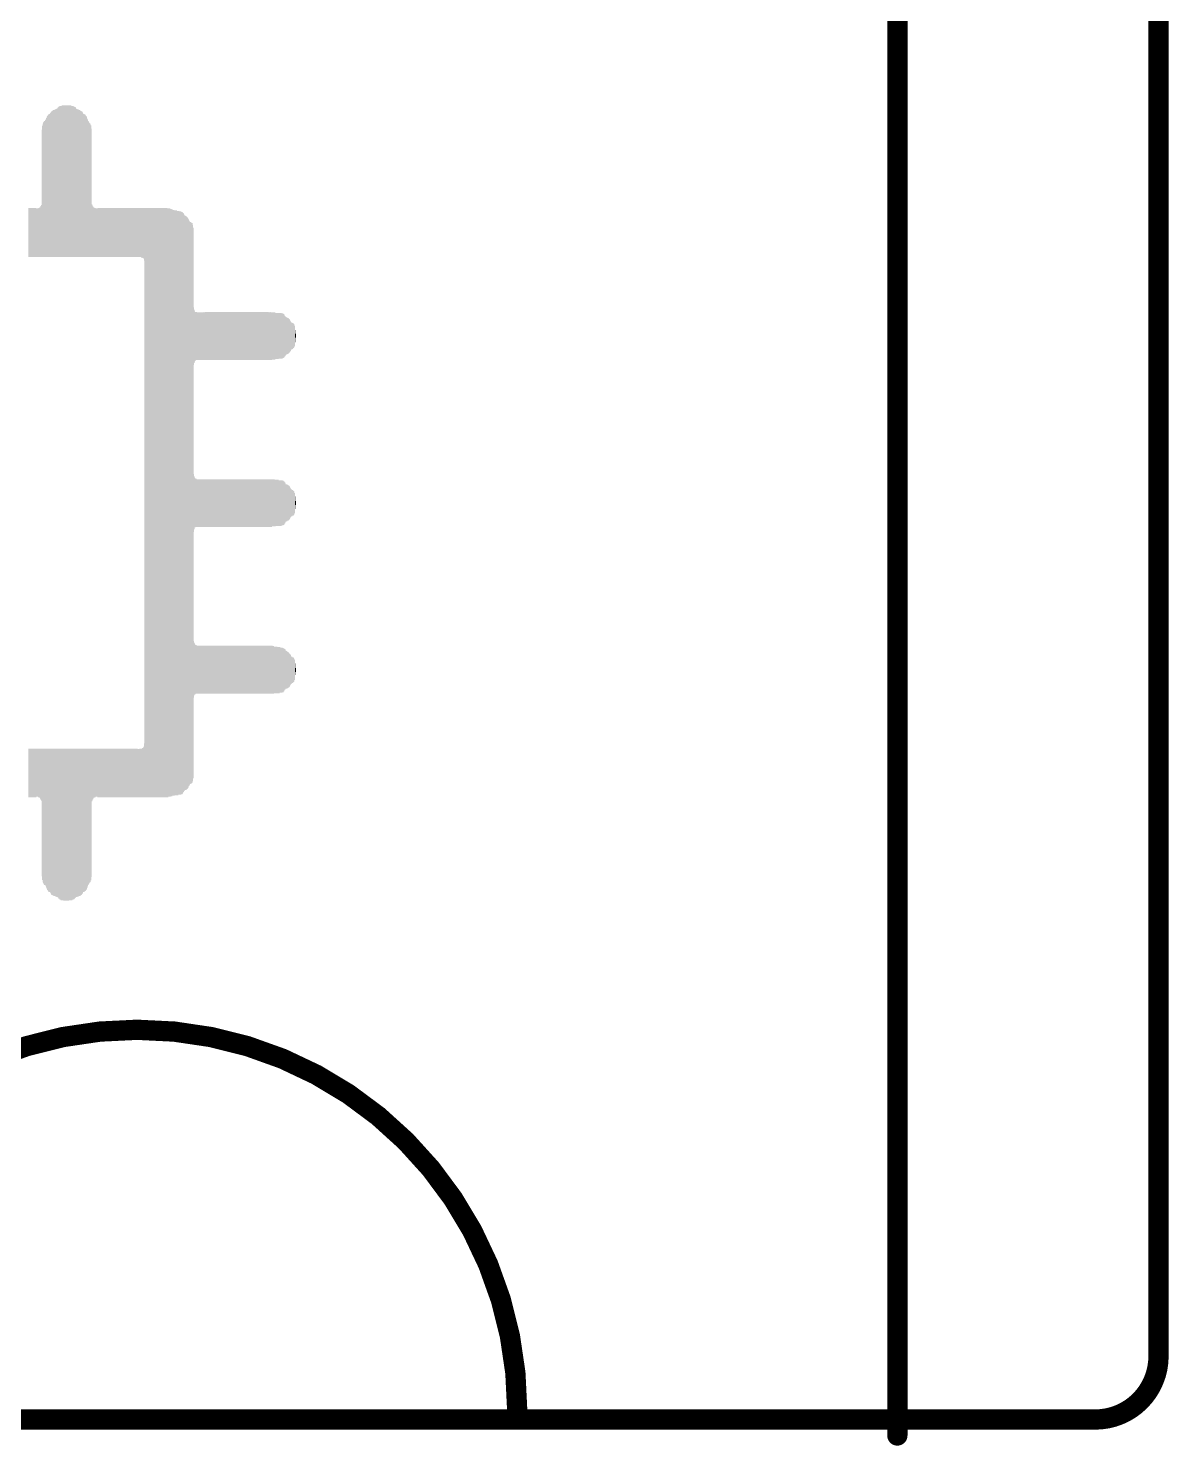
# Model space of a CAD drawing. Extents: x -10.8 to 30.8, y -20.5 to 42.1.
# Drawn here: x 7.98 to 30.84, y -20.52 to 7.87 of the extents above; entities that cross this region are included whole.
import ezdxf

# ---------------------------------------------------------------- set-up
doc = ezdxf.new("R2010")
doc.units = 0
doc.layers.add('20', color=7, linetype='CONTINUOUS')
doc.layers.add('22', color=253, linetype='CONTINUOUS')

# ---------------------------------------------------------------- blocks, each defined once
blk = doc.blocks.new('RECT')
blk.add_solid([(-0.5, -0.5), (0.5, -0.5), (-0.5, 0.5), (0.5, 0.5)])

msp = doc.modelspace()

# ---------------------------------------------------------------- linework, layer by layer
at = {"layer": '20', "const_width": 0.4064}
for points in [[(30.635, 40.27), (30.635, -18.73)], [(29.365, -20), (-8.095, -20)]]:
    msp.add_lwpolyline(points, dxfattribs=at)
at = {"layer": '20'}
for points, const_width in [([(29.365, -20, 0.4142), (30.635, -18.73)], 0.4064), ([(30.7366, -18.73, 1), (30.5334, -18.73)], 0.2032), ([(30.5334, -18.73, 1), (30.7366, -18.73)], 0.2032), ([(29.365, -19.8984, 1), (29.365, -20.1016)], 0.2032), ([(29.365, -20.1016, 1), (29.365, -19.8984)], 0.2032)]:
    msp.add_lwpolyline(points, format="xyb", dxfattribs=dict(at, const_width=const_width))
at = {"layer": '22', "const_width": 0.4064}
msp.add_lwpolyline([(25.4, -20.32), (25.4, 41.91)], dxfattribs=at)
at = {"layer": '22'}
for points, const_width in [([(17.78, -19.812, 1), (2.54, -19.812)], 0.4064), ([(25.2984, -20.32, 1), (25.5016, -20.32)], 0.2032)]:
    msp.add_lwpolyline(points, format="xyb", dxfattribs=dict(at, const_width=const_width))

# ---------------------------------------------------------------- block references
at = {"layer": '22', "yscale": 0.0102, "rotation": 270}
for p, xscale in [((8.5344, 4.7701), 2.9667), ((8.5446, 4.7701), 2.9667), ((8.5547, 4.7752), 2.9769), ((8.5649, 4.7752), 2.9769), ((8.575, 4.7854), 2.9972), ((8.5852, 4.7904), 3.0074), ((8.5954, 4.7955), 3.0175), ((8.6055, 4.7955), 3.0175), ((8.6157, 4.8006), 3.0277), ((8.6258, 4.8006), 3.0277), ((8.636, 4.8006), 3.0277), ((8.6462, 4.8006), 3.0277), ((8.6563, 4.8057), 3.0378), ((8.6665, 4.8057), 3.0378), ((8.6766, 4.8057), 3.0378), ((8.6868, 4.8057), 3.0378), ((8.697, 4.8057), 3.0378), ((8.7071, 4.8057), 3.0378), ((8.7173, 4.8057), 3.0378), ((8.7274, 4.8057), 3.0378), ((8.7376, 4.8057), 3.0378), ((8.7478, 4.8057), 3.0378), ((8.7579, 4.8057), 3.0378), ((8.7681, 4.8057), 3.0378), ((8.7782, 4.8057), 3.0378), ((8.7884, 4.8057), 3.0378), ((8.7986, 4.8057), 3.0378), ((8.8087, 4.8057), 3.0378), ((8.8189, 4.8057), 3.0378), ((8.829, 4.8057), 3.0378), ((8.8392, 4.8057), 3.0378), ((8.8494, 4.8006), 3.0277), ((8.8595, 4.8006), 3.0277), ((8.8697, 4.8006), 3.0277), ((8.8798, 4.8006), 3.0277), ((8.89, 4.7955), 3.0175), ((8.9002, 4.7955), 3.0175), ((8.9103, 4.7904), 3.0074), ((8.9205, 4.7904), 3.0074), ((8.9306, 4.7854), 2.9972), ((8.9408, 4.7752), 2.9769), ((8.951, 4.7701), 2.9667), ((8.9611, 4.7701), 2.9667), ((8.2804, 4.638), 2.7026), ((8.2906, 4.6431), 2.7127), ((8.3007, 4.6482), 2.7229), ((8.3109, 4.6482), 2.7229), ((8.321, 4.6584), 2.7432), ((8.3312, 4.6685), 2.7635), ((8.3414, 4.6787), 2.7838), ((8.3515, 4.6939), 2.8143), ((8.3617, 4.699), 2.8245), ((8.3718, 4.7092), 2.8448), ((8.382, 4.7142), 2.855), ((8.3922, 4.7193), 2.8651), ((8.4023, 4.7193), 2.8651), ((8.4125, 4.7244), 2.8753), ((8.4226, 4.7295), 2.8854), ((8.4328, 4.7396), 2.9058), ((8.443, 4.7447), 2.9159), ((8.4531, 4.7498), 2.9261), ((8.4633, 4.7549), 2.9362), ((8.4734, 4.7549), 2.9362), ((8.4836, 4.76), 2.9464), ((8.4938, 4.76), 2.9464), ((8.5039, 4.76), 2.9464), ((8.5141, 4.765), 2.9566), ((8.5242, 4.765), 2.9566), ((8.9713, 4.765), 2.9566), ((8.9814, 4.765), 2.9566), ((8.9916, 4.76), 2.9464), ((9.0018, 4.76), 2.9464), ((9.0119, 4.76), 2.9464), ((9.0221, 4.7549), 2.9362), ((9.0322, 4.7549), 2.9362), ((9.0424, 4.7498), 2.9261), ((9.0526, 4.7447), 2.9159), ((9.0627, 4.7447), 2.9159), ((9.0729, 4.7346), 2.8956), ((9.083, 4.7244), 2.8753), ((9.0932, 4.7193), 2.8651), ((9.1034, 4.7193), 2.8651), ((9.1135, 4.7142), 2.855), ((9.1237, 4.7142), 2.855), ((9.1338, 4.7041), 2.8346), ((9.144, 4.699), 2.8245), ((9.1542, 4.6888), 2.8042), ((9.1643, 4.6736), 2.7737), ((9.1745, 4.6634), 2.7534), ((9.1846, 4.6482), 2.7229), ((9.1948, 4.6431), 2.7127), ((9.205, 4.633), 2.6924), ((9.2151, 4.6279), 2.6822), ((8.2499, 4.5618), 2.5502), ((8.2601, 4.6025), 2.6314), ((8.2702, 4.6228), 2.6721), ((9.2253, 4.6177), 2.6619), ((9.2354, 4.6076), 2.6416), ((9.2456, 4.572), 2.5705), ((7.9858, 3.7795), 0.9855), ((7.9959, 3.7795), 0.9855), ((8.0061, 3.7795), 0.9855), ((8.0162, 3.7795), 0.9855), ((8.0264, 3.7795), 0.9855), ((8.0366, 3.7795), 0.9855), ((8.0467, 3.7795), 0.9855), ((8.0569, 3.7795), 0.9855), ((8.067, 3.7795), 0.9855), ((8.0772, 3.7795), 0.9855), ((8.0874, 3.7795), 0.9855), ((8.0975, 3.7795), 0.9855), ((8.1077, 3.7795), 0.9855), ((8.1178, 3.7795), 0.9855), ((8.128, 3.7795), 0.9855), ((8.1382, 3.7744), 0.9754), ((8.1483, 3.7744), 0.9754), ((8.1585, 3.7744), 0.9754), ((8.1686, 3.7744), 0.9754), ((8.1788, 3.7744), 0.9754), ((8.189, 3.7795), 0.9855), ((8.1991, 3.7795), 0.9855), ((8.2093, 3.7846), 0.9957), ((8.2194, 3.7846), 0.9957), ((8.2296, 3.7998), 1.0262), ((8.2398, 3.81), 1.0465), ((9.2558, 3.8151), 1.0566), ((9.2659, 3.8049), 1.0363), ((9.2761, 3.7948), 1.016), ((9.2862, 3.7846), 0.9957), ((9.2964, 3.7846), 0.9957), ((9.3066, 3.7795), 0.9855), ((9.3167, 3.7795), 0.9855), ((9.3269, 3.7795), 0.9855), ((9.337, 3.7744), 0.9754), ((9.3472, 3.7744), 0.9754), ((9.3574, 3.7744), 0.9754), ((9.3675, 3.7744), 0.9754), ((9.3777, 3.7795), 0.9855), ((9.3878, 3.7795), 0.9855), ((9.398, 3.7795), 0.9855), ((9.4082, 3.7795), 0.9855), ((9.4183, 3.7795), 0.9855), ((9.4285, 3.7795), 0.9855), ((9.4386, 3.7795), 0.9855), ((9.4488, 3.7795), 0.9855), ((9.459, 3.7795), 0.9855), ((9.4691, 3.7795), 0.9855), ((9.4793, 3.7795), 0.9855), ((9.4894, 3.7795), 0.9855), ((9.4996, 3.7795), 0.9855), ((9.5098, 3.7795), 0.9855), ((9.5199, 3.7795), 0.9855), ((9.5301, 3.7795), 0.9855), ((9.5402, 3.7795), 0.9855), ((9.5504, 3.7795), 0.9855), ((9.5606, 3.7795), 0.9855), ((9.5707, 3.7795), 0.9855), ((9.5809, 3.7795), 0.9855), ((9.591, 3.7795), 0.9855), ((9.6012, 3.7795), 0.9855), ((9.6114, 3.7795), 0.9855), ((9.6215, 3.7795), 0.9855), ((9.6317, 3.7795), 0.9855), ((9.6418, 3.7795), 0.9855), ((9.652, 3.7795), 0.9855), ((9.6622, 3.7795), 0.9855), ((9.6723, 3.7795), 0.9855), ((9.6825, 3.7795), 0.9855), ((9.6926, 3.7795), 0.9855), ((9.7028, 3.7795), 0.9855), ((9.713, 3.7795), 0.9855), ((9.7231, 3.7795), 0.9855), ((9.7333, 3.7795), 0.9855), ((9.7434, 3.7795), 0.9855), ((9.7536, 3.7795), 0.9855), ((9.7638, 3.7795), 0.9855), ((9.7739, 3.7795), 0.9855), ((9.7841, 3.7795), 0.9855), ((9.7942, 3.7795), 0.9855), ((9.8044, 3.7795), 0.9855), ((9.8146, 3.7795), 0.9855), ((9.8247, 3.7795), 0.9855), ((9.8349, 3.7795), 0.9855), ((9.845, 3.7795), 0.9855), ((9.8552, 3.7795), 0.9855), ((9.8654, 3.7795), 0.9855), ((9.8755, 3.7795), 0.9855), ((9.8857, 3.7795), 0.9855), ((9.8958, 3.7795), 0.9855), ((9.906, 3.7795), 0.9855), ((9.9162, 3.7795), 0.9855), ((9.9263, 3.7795), 0.9855), ((9.9365, 3.7795), 0.9855), ((9.9466, 3.7795), 0.9855), ((9.9568, 3.7795), 0.9855), ((9.967, 3.7795), 0.9855), ((9.9771, 3.7795), 0.9855), ((9.9873, 3.7795), 0.9855), ((9.9974, 3.7795), 0.9855), ((10.0076, 3.7795), 0.9855), ((10.0178, 3.7795), 0.9855), ((10.0279, 3.7795), 0.9855), ((10.0381, 3.7795), 0.9855), ((10.0482, 3.7795), 0.9855), ((10.0584, 3.7795), 0.9855), ((10.0686, 3.7795), 0.9855), ((10.0787, 3.7795), 0.9855), ((10.0889, 3.7795), 0.9855), ((10.099, 3.7795), 0.9855), ((10.1092, 3.7795), 0.9855), ((10.1194, 3.7795), 0.9855), ((10.1295, 3.7795), 0.9855), ((10.1397, 3.7795), 0.9855), ((10.1498, 3.7795), 0.9855), ((10.16, 3.7795), 0.9855), ((10.1702, 3.7795), 0.9855), ((10.1803, 3.7795), 0.9855), ((10.1905, 3.7795), 0.9855), ((10.2006, 3.7795), 0.9855), ((10.2108, 3.7795), 0.9855), ((10.221, 3.7795), 0.9855), ((10.2311, 3.7795), 0.9855), ((10.2413, 3.7744), 0.9957), ((10.2514, 3.7744), 0.9957), ((10.2616, 3.7744), 0.9957), ((10.2718, 3.7694), 1.0058), ((10.2819, 3.7694), 1.0058), ((10.2921, 3.7643), 1.016), ((10.3022, 3.744), 1.0566), ((10.3124, -1.6307), 11.8059), ((10.3226, -1.6307), 11.8059), ((10.3327, -1.6307), 11.8059), ((10.3429, -1.6307), 11.8059), ((10.353, -1.6307), 11.8059), ((10.3632, -1.6307), 11.8059), ((10.3734, -1.6307), 11.8059), ((10.3835, -1.6307), 11.8059), ((10.3937, -1.6307), 11.8059), ((10.4038, -1.6307), 11.8059), ((10.414, -1.6307), 11.8059), ((10.4242, -1.6307), 11.8059), ((10.4343, -1.6307), 11.8059), ((10.4445, -1.6307), 11.8059), ((10.4546, -1.6307), 11.8059), ((10.4648, -1.6307), 11.8059), ((10.475, -1.6307), 11.8059), ((10.4851, -1.6307), 11.8059), ((10.4953, -1.6307), 11.8059), ((10.5054, -1.6307), 11.8059), ((10.5156, -1.6307), 11.8059), ((10.5258, -1.6307), 11.8059), ((10.5359, -1.6307), 11.8059), ((10.5461, -1.6307), 11.8059), ((10.5562, -1.6307), 11.8059), ((10.5664, -1.6307), 11.8059), ((10.5766, -1.6307), 11.8059), ((10.5867, -1.6307), 11.8059), ((10.5969, -1.6307), 11.8059), ((10.607, -1.6307), 11.8059), ((10.6172, -1.6307), 11.8059), ((10.6274, -1.6307), 11.8059), ((10.6375, -1.6307), 11.8059), ((10.6477, -1.6307), 11.8059), ((10.6578, -1.6307), 11.8059), ((10.668, -1.6307), 11.8059), ((10.6782, -1.6307), 11.8059), ((10.6883, -1.6307), 11.8059), ((10.6985, -1.6307), 11.8059), ((10.7086, -1.6307), 11.8059), ((10.7188, -1.6307), 11.8059), ((10.729, -1.6307), 11.8059), ((10.7391, -1.6307), 11.8059), ((10.7493, -1.6307), 11.8059), ((10.7594, -1.6307), 11.8059), ((10.7696, -1.6358), 11.7958), ((10.7798, -1.6358), 11.7958), ((10.7899, -1.6307), 11.7856), ((10.8001, -1.6307), 11.7856), ((10.8102, -1.6307), 11.7856), ((10.8204, -1.6307), 11.7856), ((10.8306, -1.6358), 11.7754), ((10.8407, -1.6307), 11.7653), ((10.8509, -1.6307), 11.7653), ((10.861, -1.6358), 11.7551), ((10.8712, -1.6307), 11.745), ((10.8814, -1.6358), 11.7348), ((10.8915, -1.6358), 11.7348), ((10.9017, -1.6358), 11.7348), ((10.9118, -1.6408), 11.7246), ((10.922, -1.6358), 11.7145), ((10.9322, -1.6358), 11.7145), ((10.9423, -1.6358), 11.7145), ((10.9525, -1.6358), 11.7145), ((10.9626, -1.6408), 11.7043), ((10.9728, -1.6408), 11.7043), ((10.983, -1.6408), 11.7043), ((10.9931, -1.6358), 11.6942), ((11.0033, -1.6358), 11.6942), ((11.0134, -1.6408), 11.684), ((11.0236, -1.6408), 11.684), ((11.0338, -1.6408), 11.684), ((11.0439, -1.6358), 11.6738), ((11.0541, -1.6408), 11.6637), ((11.0642, -1.6408), 11.6637), ((11.0744, -1.6408), 11.6434), ((11.0846, -1.6358), 11.6129), ((11.0947, -1.6358), 11.5926), ((11.1049, -1.6358), 11.5519), ((11.115, -1.6408), 11.5214), ((11.1252, -1.6358), 11.5113), ((11.1354, -1.6408), 11.5011), ((11.1455, -1.6358), 11.491), ((11.1557, -1.6408), 11.4808), ((11.1658, -1.6408), 11.4605), ((11.176, -1.6408), 11.4402), ((11.1862, -1.6408), 11.3995), ((11.1963, -1.6358), 11.3487), ((11.2065, -1.6408), 11.3182), ((11.2166, -1.6408), 11.2776), ((11.2268, -1.6408), 11.2573), ((11.237, -1.6358), 11.2471), ((11.2471, -1.6408), 11.237), ((11.2573, -1.6358), 11.2268), ((11.2674, -1.6358), 11.2065), ((11.2776, -1.6408), 11.1354), ((11.2878, -1.6408), 11.0338), ((11.2979, 1.7018), 1.1582), ((11.3081, 1.6967), 1.0668), ((11.3182, 1.6967), 1.0058), ((11.3284, 1.7018), 0.9754), ((11.3386, 1.7018), 0.9754), ((11.3487, 1.7069), 0.9652), ((11.3589, 1.7069), 0.9652), ((11.369, 1.7018), 0.955), ((11.3792, 1.7018), 0.955), ((11.3894, 1.7018), 0.955), ((11.3995, 1.7018), 0.955), ((11.4097, 1.7018), 0.955), ((11.4198, 1.7018), 0.955), ((11.43, 1.7018), 0.955), ((11.4402, 1.7018), 0.955), ((11.4503, 1.7018), 0.955), ((11.4605, 1.7018), 0.955), ((11.4706, 1.7018), 0.955), ((11.4808, 1.7018), 0.955), ((11.491, 1.7069), 0.9652), ((11.5011, 1.7018), 0.955), ((11.5113, 1.7018), 0.955), ((11.5214, 1.7069), 0.9652), ((11.5316, 1.7069), 0.9652), ((11.5418, 1.7069), 0.9652), ((11.5519, 1.7069), 0.9652), ((11.5621, 1.7069), 0.9652), ((11.5722, 1.7069), 0.9652), ((11.5824, 1.7069), 0.9652), ((11.5926, 1.7069), 0.9652), ((11.6027, 1.7069), 0.9652), ((11.6129, 1.7069), 0.9652), ((11.623, 1.7069), 0.9652), ((11.6332, 1.7069), 0.9652), ((11.6434, 1.7069), 0.9652), ((11.6535, 1.7069), 0.9652), ((11.6637, 1.7069), 0.9652), ((11.6738, 1.7069), 0.9652), ((11.684, 1.7069), 0.9652), ((11.6942, 1.7069), 0.9652), ((11.7043, 1.7069), 0.9652), ((11.7145, 1.7069), 0.9652), ((11.7246, 1.7069), 0.9652), ((11.7348, 1.7069), 0.9652), ((11.745, 1.7069), 0.9652), ((11.7551, 1.7069), 0.9652), ((11.7653, 1.7069), 0.9652), ((11.7754, 1.7069), 0.9652), ((11.7856, 1.7069), 0.9652), ((11.7958, 1.7069), 0.9652), ((11.8059, 1.7069), 0.9652), ((11.8161, 1.7069), 0.9652), ((11.8262, 1.7069), 0.9652), ((11.8364, 1.7069), 0.9652), ((11.8466, 1.7069), 0.9652), ((11.8567, 1.7069), 0.9652), ((11.8669, 1.7069), 0.9652), ((11.877, 1.7069), 0.9652), ((11.8872, 1.7069), 0.9652), ((11.8974, 1.7069), 0.9652), ((11.9075, 1.7069), 0.9652), ((11.9177, 1.7069), 0.9652), ((11.9278, 1.7069), 0.9652), ((11.938, 1.7069), 0.9652), ((11.9482, 1.7069), 0.9652), ((11.9583, 1.7069), 0.9652), ((11.9685, 1.7069), 0.9652), ((11.9786, 1.7069), 0.9652), ((11.9888, 1.7069), 0.9652), ((11.999, 1.7069), 0.9652), ((12.0091, 1.7069), 0.9652), ((12.0193, 1.7069), 0.9652), ((12.0294, 1.7069), 0.9652), ((12.0396, 1.7069), 0.9652), ((12.0498, 1.7069), 0.9652), ((12.0599, 1.7069), 0.9652), ((12.0701, 1.7069), 0.9652), ((12.0802, 1.7069), 0.9652), ((12.0904, 1.7069), 0.9652), ((12.1006, 1.7069), 0.9652), ((12.1107, 1.7069), 0.9652), ((12.1209, 1.7069), 0.9652), ((12.131, 1.7069), 0.9652), ((12.1412, 1.7069), 0.9652), ((12.1514, 1.7069), 0.9652), ((12.1615, 1.7069), 0.9652), ((12.1717, 1.7069), 0.9652), ((12.1818, 1.7069), 0.9652), ((12.192, 1.7069), 0.9652), ((12.2022, 1.7069), 0.9652), ((12.2123, 1.7069), 0.9652), ((12.2225, 1.7069), 0.9652), ((12.2326, 1.7069), 0.9652), ((12.2428, 1.7069), 0.9652), ((12.253, 1.7069), 0.9652), ((12.2631, 1.7069), 0.9652), ((12.2733, 1.7069), 0.9652), ((12.2834, 1.7069), 0.9652), ((12.2936, 1.7069), 0.9652), ((12.3038, 1.7069), 0.9652), ((12.3139, 1.7069), 0.9652), ((12.3241, 1.7069), 0.9652), ((12.3342, 1.7069), 0.9652), ((12.3444, 1.7069), 0.9652), ((12.3546, 1.7069), 0.9652), ((12.3647, 1.7069), 0.9652), ((12.3749, 1.7069), 0.9652), ((12.385, 1.7069), 0.9652), ((12.3952, 1.7069), 0.9652), ((12.4054, 1.7069), 0.9652), ((12.4155, 1.7069), 0.9652), ((12.4257, 1.7069), 0.9652), ((12.4358, 1.7069), 0.9652), ((12.446, 1.7069), 0.9652), ((12.4562, 1.7069), 0.9652), ((12.4663, 1.7069), 0.9652), ((12.4765, 1.7069), 0.9652), ((12.4866, 1.7069), 0.9652), ((12.4968, 1.7069), 0.9652), ((12.507, 1.7069), 0.9652), ((12.5171, 1.7069), 0.9652), ((12.5273, 1.7069), 0.9652), ((12.5374, 1.7069), 0.9652), ((12.5476, 1.7069), 0.9652), ((12.5578, 1.7069), 0.9652), ((12.5679, 1.7069), 0.9652), ((12.5781, 1.7069), 0.9652), ((12.5882, 1.7069), 0.9652), ((12.5984, 1.7069), 0.9652), ((12.6086, 1.7069), 0.9652), ((12.6187, 1.7069), 0.9652), ((12.6289, 1.7069), 0.9652), ((12.639, 1.7069), 0.9652), ((12.6492, 1.7069), 0.9652), ((12.6594, 1.7069), 0.9652), ((12.6695, 1.7069), 0.9652), ((12.6797, 1.7069), 0.9652), ((12.6898, 1.7069), 0.9652), ((12.7, 1.7069), 0.9652), ((12.7102, 1.7069), 0.9652), ((12.7203, 1.7069), 0.9652), ((12.7305, 1.7069), 0.9652), ((12.7406, 1.7069), 0.9652), ((12.7508, 1.7069), 0.9652), ((12.761, 1.7069), 0.9652), ((12.7711, 1.7069), 0.9652), ((12.7813, 1.7069), 0.9652), ((12.7914, 1.7069), 0.9652), ((12.8016, 1.7018), 0.955), ((12.8118, 1.7018), 0.955), ((12.8219, 1.7069), 0.9652), ((12.8321, 1.7069), 0.9652), ((12.8422, 1.7018), 0.955), ((12.8524, 1.7018), 0.955), ((12.8626, 1.7018), 0.955), ((12.8727, 1.7069), 0.9449), ((12.8829, 1.7069), 0.9449), ((12.893, 1.7069), 0.9449), ((12.9032, 1.7069), 0.9449), ((12.9134, 1.7069), 0.9449), ((12.9235, 1.7069), 0.9449), ((12.9337, 1.7069), 0.9246), ((12.9438, 1.7069), 0.9246), ((12.954, 1.7069), 0.9246), ((12.9642, 1.7069), 0.9246), ((12.9743, 1.7069), 0.9246), ((12.9845, 1.7069), 0.9246), ((12.9946, 1.7069), 0.9246), ((13.0048, 1.712), 0.9144), ((13.015, 1.712), 0.9144), ((13.0251, 1.712), 0.9144), ((13.0353, 1.712), 0.9144), ((13.0454, 1.712), 0.9144), ((13.0556, 1.712), 0.9144), ((13.0658, 1.7069), 0.9042), ((13.0759, 1.7069), 0.9042), ((13.0861, 1.712), 0.8941), ((13.0962, 1.7069), 0.8839), ((13.1064, 1.712), 0.8738), ((13.1166, 1.7069), 0.8433), ((13.1267, 1.7018), 0.8128), ((13.1369, 1.7018), 0.7925), ((13.147, 1.7069), 0.762), ((13.1572, 1.7069), 0.7417), ((13.1674, 1.7069), 0.7417), ((13.1775, 1.7069), 0.7214), ((13.1877, 1.7069), 0.7214), ((13.1978, 1.7069), 0.701), ((13.208, 1.7069), 0.6807), ((13.2182, 1.7069), 0.6604), ((13.2283, 1.7018), 0.6299), ((13.2385, 1.7018), 0.5893), ((13.2486, 1.7069), 0.5588), ((13.2588, 1.7069), 0.5385), ((13.269, 1.7069), 0.5385), ((13.2791, 1.7069), 0.5182), ((13.2893, 1.712), 0.508), ((13.2994, 1.712), 0.4877), ((13.3096, 1.712), 0.4674), ((13.3198, 1.7069), 0.4166), ((13.3299, 1.7018), 0.2438), ((13.3401, 1.712), 0.0813), ((11.2979, -1.6408), 1.1582), ((11.3081, -1.6358), 1.0668), ((11.3182, -1.6307), 0.9957), ((11.3284, -1.6358), 0.9855), ((11.3386, -1.6358), 0.9652), ((11.3487, -1.6358), 0.9652), ((11.3589, -1.6408), 0.955), ((11.369, -1.6408), 0.955), ((11.3792, -1.6408), 0.955), ((11.3894, -1.6408), 0.955), ((11.3995, -1.6408), 0.955), ((11.4097, -1.6408), 0.955), ((11.4198, -1.6408), 0.955), ((11.43, -1.6408), 0.955), ((11.4402, -1.6408), 0.955), ((11.4503, -1.6408), 0.955), ((11.4605, -1.6408), 0.955), ((11.4706, -1.6408), 0.955), ((11.4808, -1.6408), 0.955), ((11.491, -1.6408), 0.955), ((11.5011, -1.6408), 0.955), ((11.5113, -1.6408), 0.955), ((11.5214, -1.6408), 0.955), ((11.5316, -1.6408), 0.955), ((11.5418, -1.6408), 0.955), ((11.5519, -1.6408), 0.955), ((11.5621, -1.6408), 0.955), ((11.5722, -1.6408), 0.955), ((11.5824, -1.6408), 0.955), ((11.5926, -1.6408), 0.955), ((11.6027, -1.6408), 0.955), ((11.6129, -1.6408), 0.955), ((11.623, -1.6408), 0.955), ((11.6332, -1.6408), 0.955), ((11.6434, -1.6408), 0.955), ((11.6535, -1.6408), 0.955), ((11.6637, -1.6408), 0.955), ((11.6738, -1.6408), 0.955), ((11.684, -1.6408), 0.955), ((11.6942, -1.6408), 0.955), ((11.7043, -1.6408), 0.955), ((11.7145, -1.6408), 0.955), ((11.7246, -1.6408), 0.955), ((11.7348, -1.6408), 0.955), ((11.745, -1.6408), 0.955), ((11.7551, -1.6408), 0.955), ((11.7653, -1.6408), 0.955), ((11.7754, -1.6408), 0.955), ((11.7856, -1.6408), 0.955), ((11.7958, -1.6408), 0.955), ((11.8059, -1.6408), 0.955), ((11.8161, -1.6408), 0.955), ((11.8262, -1.6408), 0.955), ((11.8364, -1.6408), 0.955), ((11.8466, -1.6408), 0.955), ((11.8567, -1.6408), 0.955), ((11.8669, -1.6408), 0.955), ((11.877, -1.6408), 0.955), ((11.8872, -1.6408), 0.955), ((11.8974, -1.6408), 0.955), ((11.9075, -1.6408), 0.955), ((11.9177, -1.6408), 0.955), ((11.9278, -1.6408), 0.955), ((11.938, -1.6408), 0.955), ((11.9482, -1.6408), 0.955), ((11.9583, -1.6408), 0.955), ((11.9685, -1.6408), 0.955), ((11.9786, -1.6408), 0.955), ((11.9888, -1.6408), 0.955), ((11.999, -1.6408), 0.955), ((12.0091, -1.6408), 0.955), ((12.0193, -1.6408), 0.955), ((12.0294, -1.6408), 0.955), ((12.0396, -1.6408), 0.955), ((12.0498, -1.6408), 0.955), ((12.0599, -1.6408), 0.955), ((12.0701, -1.6408), 0.955), ((12.0802, -1.6408), 0.955), ((12.0904, -1.6408), 0.955), ((12.1006, -1.6408), 0.955), ((12.1107, -1.6408), 0.955), ((12.1209, -1.6408), 0.955), ((12.131, -1.6408), 0.955), ((12.1412, -1.6408), 0.955), ((12.1514, -1.6408), 0.955), ((12.1615, -1.6408), 0.955), ((12.1717, -1.6408), 0.955), ((12.1818, -1.6408), 0.955), ((12.192, -1.6408), 0.955), ((12.2022, -1.6408), 0.955), ((12.2123, -1.6408), 0.955), ((12.2225, -1.6408), 0.955), ((12.2326, -1.6408), 0.955), ((12.2428, -1.6408), 0.955), ((12.253, -1.6408), 0.955), ((12.2631, -1.6408), 0.955), ((12.2733, -1.6408), 0.955), ((12.2834, -1.6408), 0.955), ((12.2936, -1.6408), 0.955), ((12.3038, -1.6408), 0.955), ((12.3139, -1.6408), 0.955), ((12.3241, -1.6408), 0.955), ((12.3342, -1.6408), 0.955), ((12.3444, -1.6408), 0.955), ((12.3546, -1.6408), 0.955), ((12.3647, -1.6408), 0.955), ((12.3749, -1.6408), 0.955), ((12.385, -1.6408), 0.955), ((12.3952, -1.6408), 0.955), ((12.4054, -1.6408), 0.955), ((12.4155, -1.6408), 0.955), ((12.4257, -1.6408), 0.955), ((12.4358, -1.6408), 0.955), ((12.446, -1.6408), 0.955), ((12.4562, -1.6408), 0.955), ((12.4663, -1.6408), 0.955), ((12.4765, -1.6408), 0.955), ((12.4866, -1.6408), 0.955), ((12.4968, -1.6408), 0.955), ((12.507, -1.6408), 0.955), ((12.5171, -1.6408), 0.955), ((12.5273, -1.6408), 0.955), ((12.5374, -1.6408), 0.955), ((12.5476, -1.6408), 0.955), ((12.5578, -1.6408), 0.955), ((12.5679, -1.6408), 0.955), ((12.5781, -1.6408), 0.955), ((12.5882, -1.6408), 0.955), ((12.5984, -1.6408), 0.955), ((12.6086, -1.6408), 0.955), ((12.6187, -1.6408), 0.955), ((12.6289, -1.6408), 0.955), ((12.639, -1.6408), 0.955), ((12.6492, -1.6408), 0.955), ((12.6594, -1.6408), 0.955), ((12.6695, -1.6408), 0.955), ((12.6797, -1.6408), 0.955), ((12.6898, -1.6408), 0.955), ((12.7, -1.6408), 0.955), ((12.7102, -1.6408), 0.955), ((12.7203, -1.6408), 0.955), ((12.7305, -1.6408), 0.955), ((12.7406, -1.6408), 0.955), ((12.7508, -1.6408), 0.955), ((12.761, -1.6408), 0.955), ((12.7711, -1.6408), 0.955), ((12.7813, -1.6408), 0.955), ((12.7914, -1.6408), 0.955), ((12.8016, -1.6408), 0.955), ((12.8118, -1.6408), 0.955), ((12.8219, -1.6408), 0.955), ((12.8321, -1.6408), 0.955), ((12.8422, -1.6408), 0.955), ((12.8524, -1.6408), 0.955), ((12.8626, -1.6408), 0.955), ((12.8727, -1.6358), 0.9449), ((12.8829, -1.6358), 0.9449), ((12.893, -1.6358), 0.9449), ((12.9032, -1.6358), 0.9449), ((12.9134, -1.6358), 0.9449), ((12.9235, -1.6408), 0.9347), ((12.9337, -1.6408), 0.9347), ((12.9438, -1.6358), 0.9246), ((12.954, -1.6358), 0.9246), ((12.9642, -1.6358), 0.9246), ((12.9743, -1.6358), 0.9246), ((12.9845, -1.6358), 0.9246), ((12.9946, -1.6358), 0.9246), ((13.0048, -1.6408), 0.9144), ((13.015, -1.6408), 0.9144), ((13.0251, -1.6408), 0.9144), ((13.0353, -1.6408), 0.9144), ((13.0454, -1.6408), 0.9144), ((13.0556, -1.6408), 0.9144), ((13.0658, -1.6358), 0.9042), ((13.0759, -1.6358), 0.9042), ((13.0861, -1.6408), 0.8941), ((13.0962, -1.6358), 0.8839), ((13.1064, -1.6408), 0.8738), ((13.1166, -1.6358), 0.8433), ((13.1267, -1.6358), 0.823), ((13.1369, -1.6358), 0.7823), ((13.147, -1.6408), 0.7518), ((13.1572, -1.6358), 0.7417), ((13.1674, -1.6408), 0.7315), ((13.1775, -1.6358), 0.7214), ((13.1877, -1.6408), 0.7112), ((13.1978, -1.6358), 0.701), ((13.208, -1.6358), 0.6807), ((13.2182, -1.6358), 0.6604), ((13.2283, -1.6358), 0.6198), ((13.2385, -1.6358), 0.5791), ((13.2486, -1.6408), 0.5486), ((13.2588, -1.6358), 0.5385), ((13.269, -1.6408), 0.5283), ((13.2791, -1.6358), 0.5182), ((13.2893, -1.6408), 0.508), ((13.2994, -1.6408), 0.4877), ((13.3096, -1.6408), 0.4674), ((13.3198, -1.6408), 0.4064), ((13.3299, -1.6358), 0.254), ((13.3401, -1.6408), 0.0813), ((11.2979, -4.9733), 1.1379), ((11.3081, -4.9632), 1.0566), ((11.3182, -4.9632), 1.016), ((11.3284, -4.9733), 0.9957), ((11.3386, -4.9733), 0.9754), ((11.3487, -4.9733), 0.9754), ((11.3589, -4.9784), 0.9652), ((11.369, -4.9784), 0.9652), ((11.3792, -4.9784), 0.9652), ((11.3894, -4.9784), 0.9652), ((11.3995, -4.9784), 0.9652), ((11.4097, -4.9784), 0.9652), ((11.4198, -4.9784), 0.9652), ((11.43, -4.9784), 0.9652), ((11.4402, -4.9784), 0.9652), ((11.4503, -4.9784), 0.9652), ((11.4605, -4.9784), 0.9652), ((11.4706, -4.9784), 0.9652), ((11.4808, -4.9784), 0.9652), ((11.491, -4.9784), 0.9652), ((11.5011, -4.9784), 0.9652), ((11.5113, -4.9784), 0.9652), ((11.5214, -4.9784), 0.9652), ((11.5316, -4.9784), 0.9652), ((11.5418, -4.9784), 0.9652), ((11.5519, -4.9784), 0.9652), ((11.5621, -4.9784), 0.9652), ((11.5722, -4.9784), 0.9652), ((11.5824, -4.9784), 0.9652), ((11.5926, -4.9784), 0.9652), ((11.6027, -4.9784), 0.9652), ((11.6129, -4.9784), 0.9652), ((11.623, -4.9784), 0.9652), ((11.6332, -4.9784), 0.9652), ((11.6434, -4.9784), 0.9652), ((11.6535, -4.9784), 0.9652), ((11.6637, -4.9784), 0.9652), ((11.6738, -4.9784), 0.9652), ((11.684, -4.9784), 0.9652), ((11.6942, -4.9784), 0.9652), ((11.7043, -4.9784), 0.9652), ((11.7145, -4.9784), 0.9652), ((11.7246, -4.9784), 0.9652), ((11.7348, -4.9784), 0.9652), ((11.745, -4.9784), 0.9652), ((11.7551, -4.9784), 0.9652), ((11.7653, -4.9784), 0.9652), ((11.7754, -4.9784), 0.9652), ((11.7856, -4.9784), 0.9652), ((11.7958, -4.9784), 0.9652), ((11.8059, -4.9784), 0.9652), ((11.8161, -4.9784), 0.9652), ((11.8262, -4.9784), 0.9652), ((11.8364, -4.9784), 0.9652), ((11.8466, -4.9784), 0.9652), ((11.8567, -4.9784), 0.9652), ((11.8669, -4.9784), 0.9652), ((11.877, -4.9784), 0.9652), ((11.8872, -4.9784), 0.9652), ((11.8974, -4.9784), 0.9652), ((11.9075, -4.9784), 0.9652), ((11.9177, -4.9784), 0.9652), ((11.9278, -4.9784), 0.9652), ((11.938, -4.9784), 0.9652), ((11.9482, -4.9784), 0.9652), ((11.9583, -4.9784), 0.9652), ((11.9685, -4.9784), 0.9652), ((11.9786, -4.9784), 0.9652), ((11.9888, -4.9784), 0.9652), ((11.999, -4.9784), 0.9652), ((12.0091, -4.9784), 0.9652), ((12.0193, -4.9784), 0.9652), ((12.0294, -4.9784), 0.9652), ((12.0396, -4.9784), 0.9652), ((12.0498, -4.9784), 0.9652), ((12.0599, -4.9784), 0.9652), ((12.0701, -4.9784), 0.9652), ((12.0802, -4.9784), 0.9652), ((12.0904, -4.9784), 0.9652), ((12.1006, -4.9784), 0.9652), ((12.1107, -4.9784), 0.9652), ((12.1209, -4.9784), 0.9652), ((12.131, -4.9784), 0.9652), ((12.1412, -4.9784), 0.9652), ((12.1514, -4.9784), 0.9652), ((12.1615, -4.9784), 0.9652), ((12.1717, -4.9784), 0.9652), ((12.1818, -4.9784), 0.9652), ((12.192, -4.9784), 0.9652), ((12.2022, -4.9784), 0.9652), ((12.2123, -4.9784), 0.9652), ((12.2225, -4.9784), 0.9652), ((12.2326, -4.9784), 0.9652), ((12.2428, -4.9784), 0.9652), ((12.253, -4.9784), 0.9652), ((12.2631, -4.9784), 0.9652), ((12.2733, -4.9784), 0.9652), ((12.2834, -4.9784), 0.9652), ((12.2936, -4.9784), 0.9652), ((12.3038, -4.9784), 0.9652), ((12.3139, -4.9784), 0.9652), ((12.3241, -4.9784), 0.9652), ((12.3342, -4.9784), 0.9652), ((12.3444, -4.9784), 0.9652), ((12.3546, -4.9784), 0.9652), ((12.3647, -4.9784), 0.9652), ((12.3749, -4.9784), 0.9652), ((12.385, -4.9784), 0.9652), ((12.3952, -4.9784), 0.9652), ((12.4054, -4.9784), 0.9652), ((12.4155, -4.9784), 0.9652), ((12.4257, -4.9784), 0.9652), ((12.4358, -4.9784), 0.9652), ((12.446, -4.9784), 0.9652), ((12.4562, -4.9784), 0.9652), ((12.4663, -4.9784), 0.9652), ((12.4765, -4.9784), 0.9652), ((12.4866, -4.9784), 0.9652), ((12.4968, -4.9784), 0.9652), ((12.507, -4.9784), 0.9652), ((12.5171, -4.9784), 0.9652), ((12.5273, -4.9784), 0.9652), ((12.5374, -4.9784), 0.9652), ((12.5476, -4.9784), 0.9652), ((12.5578, -4.9784), 0.9652), ((12.5679, -4.9784), 0.9652), ((12.5781, -4.9784), 0.9652), ((12.5882, -4.9784), 0.9652), ((12.5984, -4.9784), 0.9652), ((12.6086, -4.9784), 0.9652), ((12.6187, -4.9784), 0.9652), ((12.6289, -4.9784), 0.9652), ((12.639, -4.9784), 0.9652), ((12.6492, -4.9784), 0.9652), ((12.6594, -4.9784), 0.9652), ((12.6695, -4.9784), 0.9652), ((12.6797, -4.9784), 0.9652), ((12.6898, -4.9784), 0.9652), ((12.7, -4.9784), 0.9652), ((12.7102, -4.9784), 0.9652), ((12.7203, -4.9784), 0.9652), ((12.7305, -4.9784), 0.9652), ((12.7406, -4.9784), 0.9652), ((12.7508, -4.9784), 0.9652), ((12.761, -4.9784), 0.9652), ((12.7711, -4.9784), 0.9652), ((12.7813, -4.9784), 0.9652), ((12.7914, -4.9784), 0.9652), ((12.8016, -4.9784), 0.9652), ((12.8118, -4.9784), 0.9652), ((12.8219, -4.9784), 0.9652), ((12.8321, -4.9784), 0.9652), ((12.8422, -4.9784), 0.9652), ((12.8524, -4.9784), 0.9652), ((12.8626, -4.9784), 0.9652), ((12.8727, -4.9784), 0.9652), ((12.8829, -4.9835), 0.955), ((12.893, -4.9835), 0.955), ((12.9032, -4.9835), 0.955), ((12.9134, -4.9835), 0.9347), ((12.9235, -4.9835), 0.9347), ((12.9337, -4.9835), 0.9347), ((12.9438, -4.9835), 0.9347), ((12.954, -4.9835), 0.9347), ((12.9642, -4.9835), 0.9347), ((12.9743, -4.9886), 0.9246), ((12.9845, -4.9886), 0.9246), ((12.9946, -4.9886), 0.9246), ((13.0048, -4.9886), 0.9246), ((13.015, -4.9886), 0.9246), ((13.0251, -4.9835), 0.9144), ((13.0353, -4.9886), 0.9042), ((13.0454, -4.9886), 0.9042), ((13.0556, -4.9886), 0.9042), ((13.0658, -4.9886), 0.9042), ((13.0759, -4.9835), 0.8941), ((13.0861, -4.9886), 0.8839), ((13.0962, -4.9886), 0.8839), ((13.1064, -4.9835), 0.8534), ((13.1166, -4.9733), 0.8331), ((13.1267, -4.9733), 0.8128), ((13.1369, -4.9733), 0.7925), ((13.147, -4.9784), 0.762), ((13.1572, -4.9835), 0.7518), ((13.1674, -4.9835), 0.7315), ((13.1775, -4.9835), 0.7315), ((13.1877, -4.9835), 0.7112), ((13.1978, -4.9835), 0.7112), ((13.208, -4.9886), 0.6807), ((13.2182, -4.9886), 0.6604), ((13.2283, -4.9835), 0.6299), ((13.2385, -4.9784), 0.5994), ((13.2486, -4.9886), 0.5588), ((13.2588, -4.9886), 0.5385), ((13.269, -4.9835), 0.5283), ((13.2791, -4.9886), 0.5182), ((13.2893, -4.9835), 0.508), ((13.2994, -4.9835), 0.4877), ((13.3096, -4.9886), 0.4572), ((13.3198, -4.9835), 0.4064), ((13.3299, -4.9682), 0.2337), ((13.3401, -4.9835), 0.0813), ((10.2921, -7.0256), 1.016), ((10.3022, -6.9952), 1.077), ((7.9858, -7.046), 0.9754), ((7.9959, -7.046), 0.9754), ((8.0061, -7.046), 0.9754), ((8.0162, -7.046), 0.9754), ((8.0264, -7.046), 0.9754), ((8.0366, -7.046), 0.9754), ((8.0467, -7.046), 0.9754), ((8.0569, -7.046), 0.9754), ((8.067, -7.046), 0.9754), ((8.0772, -7.046), 0.9754), ((8.0874, -7.046), 0.9754), ((8.0975, -7.046), 0.9754), ((8.1077, -7.046), 0.9754), ((8.1178, -7.046), 0.9754), ((8.128, -7.046), 0.9754), ((8.1382, -7.046), 0.9754), ((8.1483, -7.0409), 0.9652), ((8.1585, -7.0409), 0.9652), ((8.1686, -7.0409), 0.9652), ((8.1788, -7.046), 0.9754), ((8.189, -7.046), 0.9754), ((8.1991, -7.051), 0.9855), ((8.2093, -7.051), 0.9855), ((8.2194, -7.0612), 1.0058), ((8.2296, -7.0714), 1.0262), ((8.2398, -7.0815), 1.0465), ((8.2499, -7.8384), 2.5603), ((8.2601, -7.874), 2.6314), ((8.2702, -7.8994), 2.6822), ((8.2804, -7.9096), 2.7026), ((8.2906, -7.9197), 2.7229), ((8.3007, -7.9248), 2.733), ((8.3109, -7.9248), 2.733), ((8.321, -7.9299), 2.7432), ((8.3312, -7.94), 2.7635), ((8.3414, -7.9502), 2.7838), ((8.3515, -7.9654), 2.8143), ((8.3617, -7.9756), 2.8346), ((8.3718, -7.9807), 2.8448), ((8.382, -7.9908), 2.8651), ((8.3922, -7.9908), 2.8651), ((8.4023, -7.9959), 2.8753), ((8.4125, -7.9959), 2.8753), ((8.4226, -8.001), 2.8854), ((8.4328, -8.0112), 2.9058), ((8.443, -8.0213), 2.9261), ((8.4531, -8.0264), 2.9362), ((8.4633, -8.0264), 2.9362), ((8.4734, -8.0315), 2.9464), ((8.4836, -8.0315), 2.9464), ((8.4938, -8.0366), 2.9566), ((8.5039, -8.0366), 2.9566), ((8.5141, -8.0366), 2.9566), ((8.5242, -8.0416), 2.9667), ((8.5344, -8.0416), 2.9667), ((8.5446, -8.0467), 2.9769), ((8.5547, -8.0467), 2.9769), ((8.5649, -8.0467), 2.9769), ((8.575, -8.0518), 2.987), ((8.5852, -8.062), 3.0074), ((8.5954, -8.062), 3.0074), ((8.6055, -8.067), 3.0175), ((8.6157, -8.0721), 3.0277), ((8.6258, -8.0721), 3.0277), ((8.636, -8.0772), 3.0378), ((8.6462, -8.0772), 3.0378), ((8.6563, -8.0772), 3.0378), ((8.6665, -8.0772), 3.0378), ((8.6766, -8.0772), 3.0378), ((8.6868, -8.0823), 3.048), ((8.697, -8.0823), 3.048), ((8.7071, -8.0823), 3.048), ((8.7173, -8.0823), 3.048), ((8.7274, -8.0823), 3.048), ((8.7376, -8.0823), 3.048), ((8.7478, -8.0823), 3.048), ((8.7579, -8.0823), 3.048), ((8.7681, -8.0823), 3.048), ((8.7782, -8.0823), 3.048), ((8.7884, -8.0823), 3.048), ((8.7986, -8.0772), 3.0378), ((8.8087, -8.0772), 3.0378), ((8.8189, -8.0772), 3.0378), ((8.829, -8.0772), 3.0378), ((8.8392, -8.0772), 3.0378), ((8.8494, -8.0772), 3.0378), ((8.8595, -8.0772), 3.0378), ((8.8697, -8.0721), 3.0277), ((8.8798, -8.0721), 3.0277), ((8.89, -8.067), 3.0175), ((8.9002, -8.067), 3.0175), ((8.9103, -8.062), 3.0074), ((8.9205, -8.0569), 2.9972), ((8.9306, -8.0518), 2.987), ((8.9408, -8.0467), 2.9769), ((8.951, -8.0467), 2.9769), ((8.9611, -8.0467), 2.9769), ((8.9713, -8.0416), 2.9667), ((8.9814, -8.0416), 2.9667), ((8.9916, -8.0366), 2.9566), ((9.0018, -8.0366), 2.9566), ((9.0119, -8.0366), 2.9566), ((9.0221, -8.0315), 2.9464), ((9.0322, -8.0315), 2.9464), ((9.0424, -8.0264), 2.9362), ((9.0526, -8.0213), 2.9261), ((9.0627, -8.0162), 2.9159), ((9.0729, -8.0061), 2.8956), ((9.083, -7.9959), 2.8753), ((9.0932, -7.9959), 2.8753), ((9.1034, -7.9908), 2.8651), ((9.1135, -7.9908), 2.8651), ((9.1237, -7.9858), 2.855), ((9.1338, -7.9807), 2.8448), ((9.144, -7.9756), 2.8346), ((9.1542, -7.9654), 2.8143), ((9.1643, -7.9502), 2.7838), ((9.1745, -7.935), 2.7534), ((9.1846, -7.9248), 2.733), ((9.1948, -7.9146), 2.7127), ((9.205, -7.9096), 2.7026), ((9.2151, -7.8994), 2.6822), ((9.2253, -7.8943), 2.6721), ((9.2354, -7.8791), 2.6416), ((9.2456, -7.8435), 2.5705), ((9.2558, -7.0866), 1.0566), ((9.2659, -7.0764), 1.0363), ((9.2761, -7.0663), 1.016), ((9.2862, -7.0561), 0.9957), ((9.2964, -7.051), 0.9855), ((9.3066, -7.051), 0.9855), ((9.3167, -7.046), 0.9754), ((9.3269, -7.046), 0.9754), ((9.337, -7.0409), 0.9652), ((9.3472, -7.0409), 0.9652), ((9.3574, -7.0409), 0.9652), ((9.3675, -7.046), 0.9754), ((9.3777, -7.046), 0.9754), ((9.3878, -7.046), 0.9754), ((9.398, -7.046), 0.9754), ((9.4082, -7.046), 0.9754), ((9.4183, -7.046), 0.9754), ((9.4285, -7.046), 0.9754), ((9.4386, -7.046), 0.9754), ((9.4488, -7.046), 0.9754), ((9.459, -7.046), 0.9754), ((9.4691, -7.046), 0.9754), ((9.4793, -7.046), 0.9754), ((9.4894, -7.046), 0.9754), ((9.4996, -7.046), 0.9754), ((9.5098, -7.046), 0.9754), ((9.5199, -7.046), 0.9754), ((9.5301, -7.046), 0.9754), ((9.5402, -7.046), 0.9754), ((9.5504, -7.046), 0.9754), ((9.5606, -7.046), 0.9754), ((9.5707, -7.046), 0.9754), ((9.5809, -7.046), 0.9754), ((9.591, -7.046), 0.9754), ((9.6012, -7.046), 0.9754), ((9.6114, -7.046), 0.9754), ((9.6215, -7.046), 0.9754), ((9.6317, -7.046), 0.9754), ((9.6418, -7.046), 0.9754), ((9.652, -7.046), 0.9754), ((9.6622, -7.046), 0.9754), ((9.6723, -7.046), 0.9754), ((9.6825, -7.046), 0.9754), ((9.6926, -7.046), 0.9754), ((9.7028, -7.046), 0.9754), ((9.713, -7.046), 0.9754), ((9.7231, -7.046), 0.9754), ((9.7333, -7.046), 0.9754), ((9.7434, -7.046), 0.9754), ((9.7536, -7.046), 0.9754), ((9.7638, -7.046), 0.9754), ((9.7739, -7.046), 0.9754), ((9.7841, -7.046), 0.9754), ((9.7942, -7.046), 0.9754), ((9.8044, -7.046), 0.9754), ((9.8146, -7.046), 0.9754), ((9.8247, -7.046), 0.9754), ((9.8349, -7.046), 0.9754), ((9.845, -7.046), 0.9754), ((9.8552, -7.046), 0.9754), ((9.8654, -7.046), 0.9754), ((9.8755, -7.046), 0.9754), ((9.8857, -7.046), 0.9754), ((9.8958, -7.046), 0.9754), ((9.906, -7.046), 0.9754), ((9.9162, -7.046), 0.9754), ((9.9263, -7.046), 0.9754), ((9.9365, -7.046), 0.9754), ((9.9466, -7.046), 0.9754), ((9.9568, -7.046), 0.9754), ((9.967, -7.046), 0.9754), ((9.9771, -7.046), 0.9754), ((9.9873, -7.046), 0.9754), ((9.9974, -7.046), 0.9754), ((10.0076, -7.046), 0.9754), ((10.0178, -7.046), 0.9754), ((10.0279, -7.046), 0.9754), ((10.0381, -7.046), 0.9754), ((10.0482, -7.046), 0.9754), ((10.0584, -7.046), 0.9754), ((10.0686, -7.046), 0.9754), ((10.0787, -7.046), 0.9754), ((10.0889, -7.046), 0.9754), ((10.099, -7.046), 0.9754), ((10.1092, -7.046), 0.9754), ((10.1194, -7.046), 0.9754), ((10.1295, -7.046), 0.9754), ((10.1397, -7.046), 0.9754), ((10.1498, -7.046), 0.9754), ((10.16, -7.046), 0.9754), ((10.1702, -7.046), 0.9754), ((10.1803, -7.051), 0.9652), ((10.1905, -7.051), 0.9652), ((10.2006, -7.051), 0.9652), ((10.2108, -7.046), 0.9754), ((10.221, -7.046), 0.9754), ((10.2311, -7.046), 0.9754), ((10.2413, -7.046), 0.9754), ((10.2514, -7.046), 0.9754), ((10.2616, -7.0409), 0.9855), ((10.2718, -7.0409), 0.9855), ((10.2819, -7.0358), 0.9957)]:
    msp.add_blockref('RECT', p, dxfattribs=dict(at, xscale=xscale))

doc.saveas('drawing.dxf')
